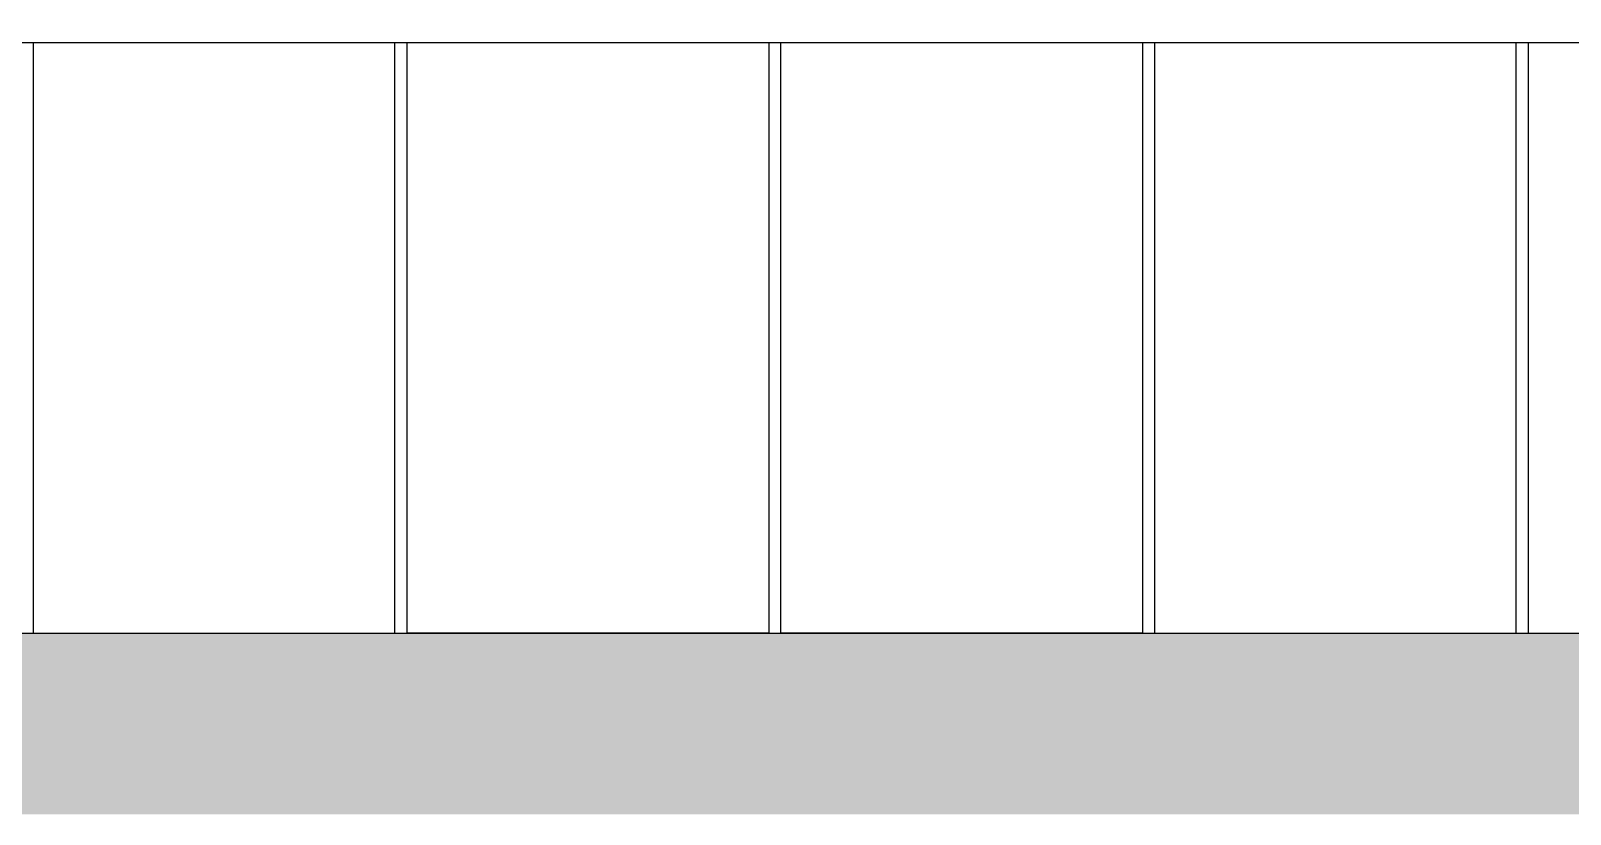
# Model space of a CAD drawing. Header units: millimetres. Extents: x 200 to 163856, y 0 to 163394.
# Drawn here: x 63546 to 64823, y 3093 to 3743 of the extents above; entities that cross this region are included whole.
import ezdxf

# ---------------------------------------------------------------- set-up
doc = ezdxf.new("R2010")
doc.units = ezdxf.units.MM
doc.header["$LTSCALE"] = 10
for name, color, linetype in [('HAT2', 245, 'Continuous'), ('SYM', 4, 'Continuous'), ('조경', 7, 'Continuous')]:
    doc.layers.add(name, color=color, linetype=linetype)

msp = doc.modelspace()

# ---------------------------------------------------------------- hatches: boundary and pattern name
at = {"layer": 'HAT2'}
h = msp.add_hatch(dxfattribs=at)
h.set_pattern_fill('AR-CONC', color=256, scale=0.3, style=0)
h.set_pattern_definition([(50, (-461255.17, 2367179.89), (54.6554007, -4.7817257), [5.715, -62.865]), (355, (-461255.17, 2367179.89), (-10.5728478, 57.3169929), [4.572, -50.292]), (100.451, (-461250.613, 2367179.493), (44.0827505, 52.5350063), [4.857, -53.427]), (46.1842, (-461255.17, 2367195.13), (81.3237123, -12.6126984), [8.5725, -94.2975]), (96.6356, (-461248.39, 2367194.08), (71.2212703, 74.2276668), [7.2855, -80.1405]), (351.184, (-461255.17, 2367195.13), (71.2213817, 74.2275354), [6.858, -75.438]), (21, (-461247.55, 2367191.32), (45.48446395, -30.67965556), [5.715, -62.865]), (326, (-461247.55, 2367191.32), (18.5406085, 55.2563898), [4.572, -50.292]), (71.4514, (-461243.76, 2367188.765), (64.0249472, 24.5768573), [4.857, -53.427]), (37.5, (-461255.168, 2367179.891), (0.92658098, 25.36651166), [0, -49.6824, 0, -51.054, 0, -50.4825]), (7.5, (-461255.168, 2367179.89), (20.04589875, 30.05417245), [0, -29.1084, 0, -48.5394, 0, -19.2405]), (327.5, (-461272.16, 2367179.891), (40.67717855, -1.7186232), [0, -19.05, 0, -59.436, 0, -78.867]), (317.5, (-461279.78, 2367179.89), (44.4387544, 7.6279473), [0, -24.765, 0, -39.4716, 0, -56.007])])
h.paths.add_polyline_path([(65587.54122, 3243.2908), (62987.74125, 3243.2908), (62987.74125, 3093.2908), (65587.54122, 3093.2908)])

# ---------------------------------------------------------------- linework, layer by layer
at = {"layer": 'SYM', "color": 2}
msp.add_line((62987.74125, 3243.2908), (65587.54122, 3243.2908), dxfattribs=at)
at = {"layer": 'SYM'}
msp.add_lwpolyline([(63537.64126, 4232.64347), (65037.64122, 4232.64347), (65037.64122, 3732.67859), (63537.64126, 3732.67859)], close=True, dxfattribs=at)
at = {"layer": '조경', "color": 8}
for points in [[(64787.74125, 3732.67859), (64787.74125, 3243.2908), (65087.74125, 3243.2908), (65087.74125, 3843.2908), (65037.64122, 3843.2908)], [(63547.74125, 3732.67859), (63547.74125, 3243.2908), (63847.74125, 3243.2908), (63847.74125, 3732.67859)], [(64157.74125, 3732.67859), (64157.74125, 3243.2908), (63857.74125, 3243.2908), (63857.74125, 3732.67859)], [(64467.74125, 3732.67859), (64467.74125, 3243.2908), (64167.74125, 3243.2908), (64167.74125, 3732.67859)], [(64477.74125, 3732.67859), (64477.74125, 3243.2908), (64777.74125, 3243.2908), (64777.74125, 3732.67859)]]:
    msp.add_lwpolyline(points, dxfattribs=at)

doc.saveas('drawing.dxf')
